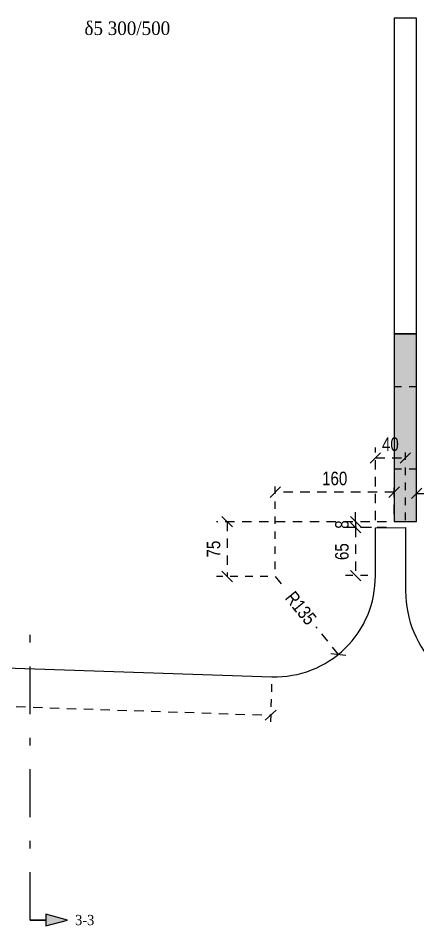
# Model space of a CAD drawing. Header units: millimetres. Extents: x -2171 to 1563, y -1758 to -1505.
# Drawn here: x 346.69 to 352.02, y -1615.08 to -1603 of the extents above; entities that cross this region are included whole.
import ezdxf
from ezdxf.enums import TextEntityAlignment as Align

# ---------------------------------------------------------------- set-up
doc = ezdxf.new("R2010")
doc.units = ezdxf.units.MM
doc.header["$PDMODE"] = 32
for name, pattern in [('DASHDOT', [25.4, 12.7, -6.35, 0, -6.35]), ('DASHED2', [0.375, 0.25, -0.125]), ('DOT', [0.025, 0, -0.025]), ('HIDDEN', [0.375, 0.25, -0.125]), ('HIDDEN2', [0.1875, 0.125, -0.0625])]:
    doc.linetypes.add(name, pattern=pattern)
doc.layers.get('Defpoints').update_dxf_attribs({"color": 6})
for name, color, linetype in [('DIASTASEIS', 7, 'Continuous'), ('Fill_Col', 7, 'Continuous'), ('Geo_Beam', 7, 'Continuous'), ('Geo_Col', 7, 'Continuous'), ('Geo_Lines', 7, 'Continuous'), ('Sect_Line_Symbol', 7, 'Continuous'), ('Text_Beam', 7, 'Continuous')]:
    doc.layers.add(name, color=color, linetype=linetype)
doc.styles.add('1-100', font='arial.ttf', dxfattribs={"width": 0.8})
doc.styles.add('S1TmsNwRmn1088_b_934_161', font='times.ttf', dxfattribs={"width": 0.933629, "height": 0.10875})
doc.styles.add('S1TmsNwRmn1359_b_934_161', font='times.ttf', dxfattribs={"width": 0.933629, "height": 0.135937})
doc.dimstyles.new('Copy of 1-100', dxfattribs={"dimtxt": 0.18, "dimasz": 0.14, "dimexe": 0.14, "dimexo": 0.1, "dimgap": 0.09, "dimtad": 1, "dimdec": 0, "dimlfac": 100, "dimrnd": 5, "dimzin": 5, "dimdsep": 46, "dimtxsty": '1-100', "dimblk": 'OBLIQUE', "dimcen": 0.09, "dimclrd": 1, "dimclre": 1, "dimclrt": 2, "dimadec": 0, "dimazin": 0, "dimtfac": 1, "dimtdec": 0, "dimtix": 1, "dimtmove": 2, "dimatfit": 3, "dimfxl": 5, "dimfxlon": 1, "dimtolj": 1, "dimtzin": 5, "dimarcsym": 0})

# ---------------------------------------------------------------- blocks, each defined once
blk = doc.blocks.new('_Oblique')
at = {"color": 0, "linetype": 'ByBlock', "lineweight": -2}
blk.add_line((-0.5, -0.5), (0.5, 0.5), dxfattribs=at)
blk = doc.blocks.new('*D743')
at = {"layer": 'Defpoints', "color": 0, "ltscale": 0.5, "transparency": 16777216}
for p in [(350.119, -1610.429), (350.959, -1611.464)]:
    blk.add_point(p, dxfattribs=at)
at = {"layer": 'DIASTASEIS', "color": 1, "linetype": 'DASHED2', "lineweight": -2, "ltscale": 0.5, "transparency": 16777216}
for p, q in [((350.119, -1610.429), (350.259, -1610.602)), ((350.959, -1611.464), (350.66, -1611.096))]:
    blk.add_line(p, q, dxfattribs=at)
at = {"layer": 'DIASTASEIS', "color": 1, "lineweight": -2, "ltscale": 0.5, "transparency": 16777216, "xscale": 0.14, "yscale": 0.14, "zscale": 0.14, "rotation": 309.0542081980816}
blk.add_blockref('_Oblique', (350.959, -1611.464), dxfattribs=at)
at = {"layer": 'DIASTASEIS', "color": 2, "ltscale": 0.5, "transparency": 16777216, "insert": (350.459, -1610.849), "char_height": 0.18, "attachment_point": 5, "rotation": 309.0542, "style": '1-100'}
blk.add_mtext('\\A1;R135', dxfattribs=at)
blk = doc.blocks.new('*D752')
at = {"layer": 'Defpoints', "color": 0, "ltscale": 0.5, "transparency": 16777216}
for p in [(339.937, -1611.42), (350.074, -1611.761), (350.057, -1612.274)]:
    blk.add_point(p, dxfattribs=at)
at = {"layer": 'DIASTASEIS', "color": 1, "linetype": 'HIDDEN', "lineweight": -2, "ltscale": 0.5, "transparency": 16777216}
blk.add_line((339.934, -1611.52), (339.915, -1612.073), dxfattribs=at)
at = {"layer": 'DIASTASEIS', "color": 1, "linetype": 'HIDDEN2', "lineweight": -2, "ltscale": 0.5, "transparency": 16777216}
blk.add_line((350.07, -1611.861), (350.052, -1612.414), dxfattribs=at)
at = {"layer": 'DIASTASEIS', "color": 1, "linetype": 'DASHED2', "lineweight": -2, "ltscale": 0.5, "transparency": 16777216}
blk.add_line((339.92, -1611.933), (350.057, -1612.274), dxfattribs=at)
at = {"layer": 'DIASTASEIS', "color": 1, "lineweight": -2, "ltscale": 0.5, "transparency": 16777216, "xscale": 0.14, "yscale": 0.14, "zscale": 0.14}
for p, rotation in [((339.92, -1611.933), 178.0725368070518), ((350.057, -1612.274), 358.0725368070519)]:
    blk.add_blockref('_Oblique', p, dxfattribs=dict(at, rotation=rotation))
at = {"layer": 'DIASTASEIS', "color": 2, "ltscale": 0.5, "transparency": 16777216, "insert": (344.994, -1611.921), "char_height": 0.18, "attachment_point": 5, "rotation": 358.0725, "style": '1-100'}
blk.add_mtext('\\A1;1015', dxfattribs=at)
blk = doc.blocks.new('*D775')
at = {"layer": 'Defpoints', "color": 0, "ltscale": 0.5, "transparency": 16777216}
for p in [(353.283, -1609.322), (352.002, -1609.699), (353.283, -1610.618)]:
    blk.add_point(p, dxfattribs=at)
at = {"layer": 'DIASTASEIS', "color": 1, "linetype": 'HIDDEN', "lineweight": -2, "ltscale": 0.5, "transparency": 16777216}
blk.add_line((352.002, -1609.599), (352.002, -1609.182), dxfattribs=at)
at = {"layer": 'DIASTASEIS', "color": 1, "linetype": 'HIDDEN2', "lineweight": -2, "ltscale": 0.5, "transparency": 16777216}
blk.add_line((353.283, -1610.518), (353.283, -1609.182), dxfattribs=at)
at = {"layer": 'DIASTASEIS', "color": 1, "linetype": 'DASHED2', "lineweight": -2, "ltscale": 0.5, "transparency": 16777216}
blk.add_line((352.002, -1609.322), (353.283, -1609.322), dxfattribs=at)
at = {"layer": 'DIASTASEIS', "color": 1, "lineweight": -2, "ltscale": 0.5, "transparency": 16777216, "xscale": 0.14, "yscale": 0.14, "zscale": 0.14, "rotation": 180}
blk.add_blockref('_Oblique', (352.002, -1609.322), dxfattribs=at)
at = {"layer": 'DIASTASEIS', "color": 1, "lineweight": -2, "ltscale": 0.5, "transparency": 16777216, "xscale": 0.14, "yscale": 0.14, "zscale": 0.14}
blk.add_blockref('_Oblique', (353.283, -1609.322), dxfattribs=at)
at = {"layer": 'DIASTASEIS', "color": 2, "ltscale": 0.5, "transparency": 16777216, "insert": (352.642, -1609.14), "char_height": 0.18, "attachment_point": 5, "style": '1-100'}
blk.add_mtext('\\A1;130', dxfattribs=at)
blk = doc.blocks.new('*D776')
at = {"layer": 'Defpoints', "color": 0, "ltscale": 0.5, "transparency": 16777216}
for p in [(352.002, -1609.699), (353.283, -1610.618), (353.958, -1610.618)]:
    blk.add_point(p, dxfattribs=at)
at = {"layer": 'DIASTASEIS', "color": 1, "linetype": 'HIDDEN', "lineweight": -2, "ltscale": 0.5, "transparency": 16777216}
blk.add_line((352.102, -1609.699), (354.098, -1609.699), dxfattribs=at)
at = {"layer": 'DIASTASEIS', "color": 1, "linetype": 'DASHED2', "lineweight": -2, "ltscale": 0.5, "transparency": 16777216}
blk.add_line((353.958, -1609.699), (353.958, -1610.618), dxfattribs=at)
at = {"layer": 'DIASTASEIS', "color": 1, "linetype": 'HIDDEN2', "lineweight": -2, "ltscale": 0.5, "transparency": 16777216}
blk.add_line((353.383, -1610.618), (354.098, -1610.618), dxfattribs=at)
at = {"layer": 'DIASTASEIS', "color": 1, "lineweight": -2, "ltscale": 0.5, "transparency": 16777216, "xscale": 0.14, "yscale": 0.14, "zscale": 0.14}
for p, rotation in [((353.958, -1609.699), 90), ((353.958, -1610.618), 270)]:
    blk.add_blockref('_Oblique', p, dxfattribs=dict(at, rotation=rotation))
at = {"layer": 'DIASTASEIS', "color": 2, "ltscale": 0.5, "transparency": 16777216, "insert": (353.777, -1610.158), "char_height": 0.18, "attachment_point": 5, "rotation": 90, "style": '1-100'}
blk.add_mtext('\\A1;90', dxfattribs=at)
blk = doc.blocks.new('*D777')
at = {"layer": 'Defpoints', "color": 0, "ltscale": 0.5, "transparency": 16777216}
for p in [(350.119, -1609.307), (351.702, -1609.699), (350.119, -1610.429)]:
    blk.add_point(p, dxfattribs=at)
at = {"layer": 'DIASTASEIS', "color": 1, "linetype": 'HIDDEN2', "lineweight": -2, "ltscale": 0.5, "transparency": 16777216}
blk.add_line((350.119, -1610.329), (350.119, -1609.167), dxfattribs=at)
at = {"layer": 'DIASTASEIS', "color": 1, "linetype": 'HIDDEN', "lineweight": -2, "ltscale": 0.5, "transparency": 16777216}
blk.add_line((351.702, -1609.599), (351.702, -1609.167), dxfattribs=at)
at = {"layer": 'DIASTASEIS', "color": 1, "linetype": 'DASHED2', "lineweight": -2, "ltscale": 0.5, "transparency": 16777216}
blk.add_line((351.702, -1609.307), (350.119, -1609.307), dxfattribs=at)
at = {"layer": 'DIASTASEIS', "color": 1, "lineweight": -2, "ltscale": 0.5, "transparency": 16777216, "xscale": 0.14, "yscale": 0.14, "zscale": 0.14, "rotation": 180}
blk.add_blockref('_Oblique', (350.119, -1609.307), dxfattribs=at)
at = {"layer": 'DIASTASEIS', "color": 1, "lineweight": -2, "ltscale": 0.5, "transparency": 16777216, "xscale": 0.14, "yscale": 0.14, "zscale": 0.14}
blk.add_blockref('_Oblique', (351.702, -1609.307), dxfattribs=at)
at = {"layer": 'DIASTASEIS', "color": 2, "ltscale": 0.5, "transparency": 16777216, "insert": (350.91, -1609.125), "char_height": 0.18, "attachment_point": 5, "style": '1-100'}
blk.add_mtext('\\A1;160', dxfattribs=at)
blk = doc.blocks.new('*D778')
at = {"layer": 'Defpoints', "color": 0, "ltscale": 0.5, "transparency": 16777216}
for p in [(351.702, -1609.699), (349.477, -1610.429), (350.119, -1610.429)]:
    blk.add_point(p, dxfattribs=at)
at = {"layer": 'DIASTASEIS', "color": 1, "linetype": 'HIDDEN', "lineweight": -2, "ltscale": 0.5, "transparency": 16777216}
blk.add_line((351.602, -1609.699), (349.337, -1609.699), dxfattribs=at)
at = {"layer": 'DIASTASEIS', "color": 1, "linetype": 'DASHED2', "lineweight": -2, "ltscale": 0.5, "transparency": 16777216}
blk.add_line((349.477, -1609.699), (349.477, -1610.429), dxfattribs=at)
at = {"layer": 'DIASTASEIS', "color": 1, "linetype": 'HIDDEN2', "lineweight": -2, "ltscale": 0.5, "transparency": 16777216}
blk.add_line((350.019, -1610.429), (349.337, -1610.429), dxfattribs=at)
at = {"layer": 'DIASTASEIS', "color": 1, "lineweight": -2, "ltscale": 0.5, "transparency": 16777216, "xscale": 0.14, "yscale": 0.14, "zscale": 0.14}
for p, rotation in [((349.477, -1609.699), 90), ((349.477, -1610.429), 270)]:
    blk.add_blockref('_Oblique', p, dxfattribs=dict(at, rotation=rotation))
at = {"layer": 'DIASTASEIS', "color": 2, "ltscale": 0.5, "transparency": 16777216, "insert": (349.296, -1610.064), "char_height": 0.18, "attachment_point": 5, "rotation": 90, "style": '1-100'}
blk.add_mtext('\\A1;75', dxfattribs=at)
blk = doc.blocks.new('*D779')
at = {"layer": 'Defpoints', "color": 0, "ltscale": 0.5, "transparency": 16777216}
for p in [(351.189, -1609.778), (351.702, -1609.699), (351.702, -1609.778)]:
    blk.add_point(p, dxfattribs=at)
at = {"layer": 'DIASTASEIS', "color": 1, "linetype": 'DASHED2', "lineweight": -2, "ltscale": 0.5, "transparency": 16777216}
for p, q in [((351.189, -1609.699), (351.189, -1609.559)), ((351.189, -1609.699), (351.189, -1609.778)), ((351.189, -1609.778), (351.189, -1609.918))]:
    blk.add_line(p, q, dxfattribs=at)
at = {"layer": 'DIASTASEIS', "color": 1, "linetype": 'HIDDEN', "lineweight": -2, "ltscale": 0.5, "transparency": 16777216}
blk.add_line((351.602, -1609.699), (351.049, -1609.699), dxfattribs=at)
at = {"layer": 'DIASTASEIS', "color": 1, "linetype": 'HIDDEN2', "lineweight": -2, "ltscale": 0.5, "transparency": 16777216}
blk.add_line((351.602, -1609.778), (351.049, -1609.778), dxfattribs=at)
at = {"layer": 'DIASTASEIS', "color": 1, "lineweight": -2, "ltscale": 0.5, "transparency": 16777216, "xscale": 0.14, "yscale": 0.14, "zscale": 0.14}
for p, rotation in [((351.189, -1609.699), 270), ((351.189, -1609.778), 90)]:
    blk.add_blockref('_Oblique', p, dxfattribs=dict(at, rotation=rotation))
at = {"layer": 'DIASTASEIS', "color": 2, "ltscale": 0.5, "transparency": 16777216, "insert": (351.007, -1609.738), "char_height": 0.18, "attachment_point": 5, "rotation": 90, "style": '1-100'}
blk.add_mtext('\\A1;8', dxfattribs=at)
blk = doc.blocks.new('*D780')
at = {"layer": 'Defpoints', "color": 0, "ltscale": 0.5, "transparency": 16777216}
for p in [(351.702, -1609.778), (351.189, -1610.417), (351.452, -1610.417)]:
    blk.add_point(p, dxfattribs=at)
at = {"layer": 'DIASTASEIS', "color": 1, "linetype": 'HIDDEN', "lineweight": -2, "ltscale": 0.5, "transparency": 16777216}
blk.add_line((351.602, -1609.778), (351.049, -1609.778), dxfattribs=at)
at = {"layer": 'DIASTASEIS', "color": 1, "linetype": 'DASHED2', "lineweight": -2, "ltscale": 0.5, "transparency": 16777216}
blk.add_line((351.189, -1609.778), (351.189, -1610.417), dxfattribs=at)
at = {"layer": 'DIASTASEIS', "color": 1, "linetype": 'HIDDEN2', "lineweight": -2, "ltscale": 0.5, "transparency": 16777216}
blk.add_line((351.352, -1610.417), (351.049, -1610.417), dxfattribs=at)
at = {"layer": 'DIASTASEIS', "color": 1, "lineweight": -2, "ltscale": 0.5, "transparency": 16777216, "xscale": 0.14, "yscale": 0.14, "zscale": 0.14}
for p, rotation in [((351.189, -1609.778), 90), ((351.189, -1610.417), 270)]:
    blk.add_blockref('_Oblique', p, dxfattribs=dict(at, rotation=rotation))
at = {"layer": 'DIASTASEIS', "color": 2, "ltscale": 0.5, "transparency": 16777216, "insert": (351.007, -1610.098), "char_height": 0.18, "attachment_point": 5, "rotation": 90, "style": '1-100'}
blk.add_mtext('\\A1;65', dxfattribs=at)
blk = doc.blocks.new('*D781')
at = {"layer": 'Defpoints', "color": 0, "ltscale": 0.5, "transparency": 16777216}
for p in [(351.852, -1608.851), (351.452, -1609.779), (351.852, -1609.778)]:
    blk.add_point(p, dxfattribs=at)
at = {"layer": 'DIASTASEIS', "color": 1, "linetype": 'HIDDEN', "lineweight": -2, "ltscale": 0.5, "transparency": 16777216}
blk.add_line((351.452, -1609.679), (351.452, -1608.711), dxfattribs=at)
at = {"layer": 'DIASTASEIS', "color": 1, "linetype": 'HIDDEN2', "lineweight": -2, "ltscale": 0.5, "transparency": 16777216}
blk.add_line((351.852, -1609.678), (351.852, -1608.711), dxfattribs=at)
at = {"layer": 'DIASTASEIS', "color": 1, "linetype": 'DASHED2', "lineweight": -2, "ltscale": 0.5, "transparency": 16777216}
blk.add_line((351.452, -1608.851), (351.852, -1608.851), dxfattribs=at)
at = {"layer": 'DIASTASEIS', "color": 1, "lineweight": -2, "ltscale": 0.5, "transparency": 16777216, "xscale": 0.14, "yscale": 0.14, "zscale": 0.14, "rotation": 180}
blk.add_blockref('_Oblique', (351.452, -1608.851), dxfattribs=at)
at = {"layer": 'DIASTASEIS', "color": 1, "lineweight": -2, "ltscale": 0.5, "transparency": 16777216, "xscale": 0.14, "yscale": 0.14, "zscale": 0.14}
blk.add_blockref('_Oblique', (351.852, -1608.851), dxfattribs=at)
at = {"layer": 'DIASTASEIS', "color": 2, "ltscale": 0.5, "transparency": 16777216, "insert": (351.652, -1608.669), "char_height": 0.18, "attachment_point": 5, "style": '1-100'}
blk.add_mtext('\\A1;40', dxfattribs=at)

msp = doc.modelspace()

# ---------------------------------------------------------------- hatches: boundary and pattern name
at = {"layer": 'Fill_Col'}
msp.add_hatch(color=252, dxfattribs=at).paths.add_polyline_path([(352.0017, -1609.6987), (352.0017, -1607.1987), (351.7017, -1607.1987), (351.7017, -1609.6987)])
at = {"layer": 'Sect_Line_Symbol'}
msp.add_hatch(color=2, dxfattribs=at).paths.add_polyline_path([(346.8516, -1614.9987), (347.0619, -1614.9987), (347.0619, -1615.0763), (347.3516, -1614.9987), (347.0619, -1614.921), (347.0619, -1614.9987)])

# ---------------------------------------------------------------- linework, layer by layer
at = {"layer": 'Geo_Beam', "color": 94}
msp.add_lwpolyline([(352.0017, -1607.1987), (352.0017, -1603.0008), (351.7017, -1603.0008), (351.7017, -1607.1987)], close=True, dxfattribs=at)
at = {"layer": 'Geo_Col', "color": 94}
msp.add_lwpolyline([(352.0017, -1609.6987), (352.0017, -1607.1987), (351.7017, -1607.1987), (351.7017, -1609.6987)], close=True, dxfattribs=at)
at = {"layer": 'Geo_Col', "color": 94, "linetype": 'DOT'}
for points in [[(351.7017, -1607.1987), (351.7017, -1607.8987), (352.0017, -1607.8987), (352.0017, -1607.1987)], [(352.0017, -1609.6987), (352.0017, -1608.9987), (351.7017, -1608.9987), (351.7017, -1609.6987)]]:
    msp.add_lwpolyline(points, close=True, dxfattribs=at)
at = {"layer": 'Geo_Lines', "color": 94}
msp.add_lwpolyline([(372.6064, -1596.0333), (360.7217, -1596.0333), (360.7217, -1597.3987), (343.5017, -1597.3987), (343.5017, -1602.3487), (340.3501, -1602.3487, 0.4503867), (337.5436, -1605.3535), (337.9346, -1609.4425, 0.3628965), (339.9369, -1611.4203), (350.0738, -1611.7614, 0.4266676), (351.4517, -1610.4175), (351.4517, -1609.7789), (351.8517, -1609.7778), (351.8541, -1610.6221, 0.4152963), (353.2925, -1612.0474), (357.6923, -1612.0487, 0.4145232), (359.6509, -1610.0892), (359.6516, -1606.2957, -0.0840898), (359.7855, -1605.5058, -0.5177674), (360.192, -1605.4934, -0.1006389), (360.321, -1606.1427), (359.9426, -1609.9111, 0.4106642), (361.9082, -1612.3456), (371.2833, -1612.7645, 0.3591215)], format="xyb", dxfattribs=at)
at = {"layer": 'Sect_Line_Symbol', "color": 2, "linetype": 'DASHDOT', "ltscale": 0.05}
msp.add_lwpolyline([(346.8516, -1614.9987), (346.8516, -1610.9683)], dxfattribs=at)
at = {"layer": 'Sect_Line_Symbol', "color": 2}
msp.add_lwpolyline([(346.8516, -1614.9987), (347.0619, -1614.9987), (347.0619, -1615.0763), (347.3516, -1614.9987), (347.0619, -1614.921), (347.0619, -1614.9987)], close=True, dxfattribs=at)

# ---------------------------------------------------------------- texts
at = {"layer": 'Sect_Line_Symbol', "color": 2, "style": 'S1TmsNwRmn1359_b_934_161', "width": 0.933629}
msp.add_text('3-3', height=0.13594, dxfattribs=at).set_placement((347.4516, -1614.9987), align=Align.MIDDLE_LEFT)
at = {"layer": 'Text_Beam', "color": 3, "style": 'S1TmsNwRmn1088_b_934_161', "width": 0.933629}
msp.add_text(' δ5 300/500', height=0.18, dxfattribs=at).set_placement((347.5128, -1603.2237))

# ---------------------------------------------------------------- dimensions: what is measured, and where the dimension line sits
at = {"layer": 'DIASTASEIS', "ltscale": 0.5}
for base, p1, p2, picture, middle in [((351.8517, -1608.851), (351.4517, -1609.7789), (351.8517, -1609.7778), '*D781', (351.6517, -1608.6691)), ((350.1187, -1609.3071), (351.7017, -1609.6987), (350.1187, -1610.4291), '*D777', (350.9102, -1609.1251)), ((353.2833, -1609.3217), (352.0017, -1609.6987), (353.2833, -1610.6182), '*D775', (352.6425, -1609.1397))]:
    dim = msp.add_linear_dim(base=base, p1=p1, p2=p2, dimstyle='Copy of 1-100', dxfattribs=at)
    dim.commit()
    dim.dimension.update_dxf_attribs({"geometry": picture, "text_midpoint": middle})
at = {"layer": 'DIASTASEIS', "color": 94, "ltscale": 0.5}
dim = msp.add_linear_dim(base=(351.1886, -1609.7782), p1=(351.7017, -1609.6987), p2=(351.7019, -1609.7782), angle=90, dimstyle='Copy of 1-100', override={"dimrnd": 0}, dxfattribs=at)
dim.commit()
dim.dimension.update_dxf_attribs({"geometry": '*D779', "text_midpoint": (351.0067, -1609.7384)})
at = {"layer": 'DIASTASEIS', "ltscale": 0.5}
for base, p1, p2, picture, middle in [((349.4772, -1610.4291), (351.7017, -1609.6987), (350.1187, -1610.4291), '*D778', (349.2956, -1610.0639)), ((353.9585, -1610.6182), (352.0017, -1609.6987), (353.2833, -1610.6182), '*D776', (353.7766, -1610.1584)), ((351.1886, -1610.4175), (351.7019, -1609.7782), (351.4517, -1610.4175), '*D780', (351.0067, -1610.0978))]:
    dim = msp.add_linear_dim(base=base, p1=p1, p2=p2, angle=90, dimstyle='Copy of 1-100', dxfattribs=at)
    dim.commit()
    dim.dimension.update_dxf_attribs({"geometry": picture, "text_midpoint": middle})
dim = msp.add_radius_dim(center=(350.1187, -1610.4291), mpoint=(350.9586, -1611.4643), dimstyle='Copy of 1-100', dxfattribs=at)
dim.commit()
dim.dimension.update_dxf_attribs({"geometry": '*D743', "text_midpoint": (350.4595, -1610.8491), "dimtype": 132})
dim = msp.add_aligned_dim(p1=(339.9369, -1611.4203), p2=(350.0738, -1611.7614), distance=-0.5127, dimstyle='Copy of 1-100', dxfattribs=at)
dim.commit()
dim.dimension.update_dxf_attribs({"geometry": '*D752', "text_midpoint": (344.9942, -1611.9215)})

doc.saveas('drawing.dxf')
